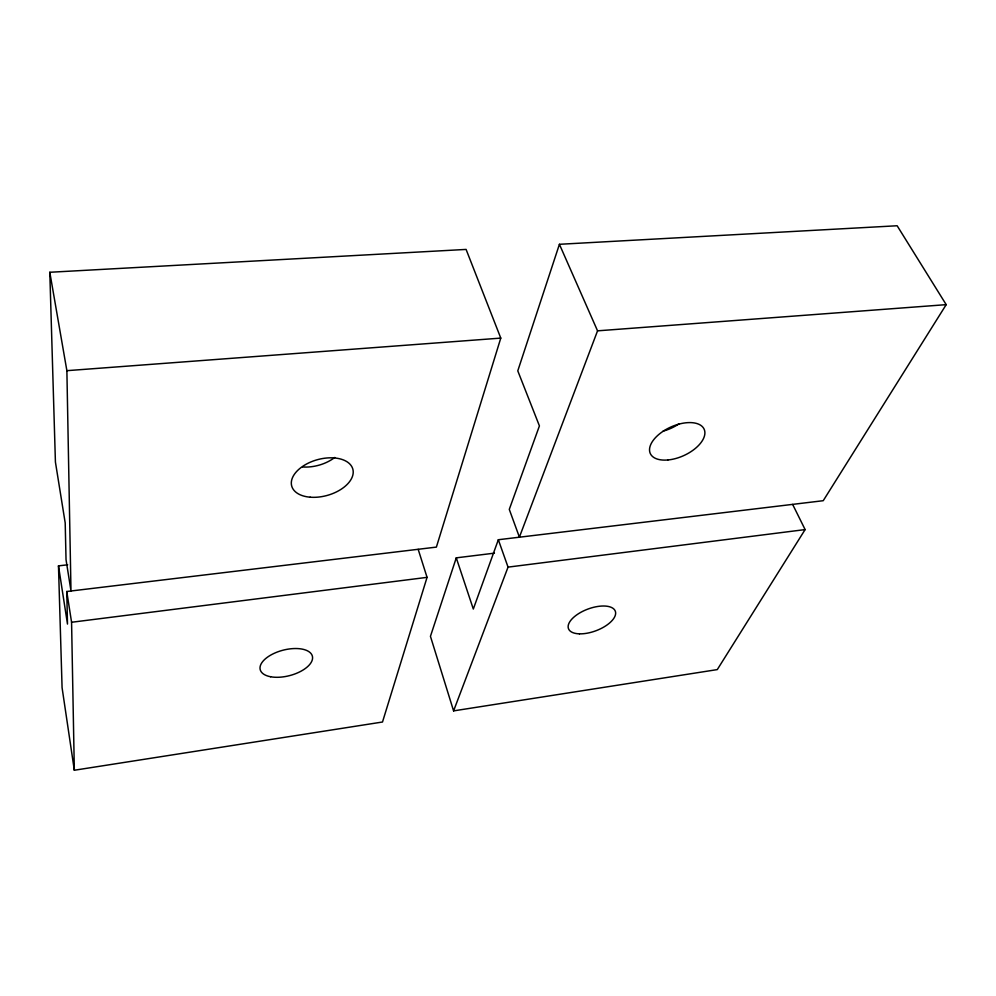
<?xml version="1.0" encoding="UTF-8"?>
<svg xmlns="http://www.w3.org/2000/svg" width="996" height="996" viewBox="0 0 996 996"><rect width="100%" height="100%" fill="white"/><g stroke="black" fill="none" stroke-linecap="round" stroke-linejoin="round"><path stroke-width="1.49" d="M418.183 549.344L427.06 577.356L382.501 722.013L74.327 770.244L62.076 687.676L58.478 565.865L67.678 564.807M49.8 272.269L66.881 370.674L70.99 590.927L66.035 559.69L65.201 522.925L55.415 462.032L49.8 272.269L466.091 249.423L500.776 338.105L436.385 547.103L66.757 591.5L67.491 624.069L58.478 565.865M494.427 553.154L456.268 557.847L430.446 636.332L453.591 710.883L717.282 669.598L805.117 529.586L792.654 504.424M559.416 244.294L517.783 370.861L539.421 425.902L509.28 509.392L519.402 537.143L597.55 330.834L559.416 244.294L897.147 225.756L946.2 304.651L823.231 500.702L498.336 539.732L473.312 609.042L456.268 557.847M453.591 710.883L508.047 567.122L498.336 539.732M74.327 770.244L71.575 622.263L427.06 577.356M508.047 567.122L805.117 529.586M66.881 370.674L500.776 338.105M597.55 330.834L946.2 304.651M66.757 591.5L71.575 622.263M334.781 457.45A31.262 18.812 -15.3 0 1 302.61 466.962M679.21 423.674A29.158 15.961 -24.5 0 1 663.099 431.131M310.154 497.191A31.71 18.526 -15.5 0 0 352.995 469.813A31.71 18.526 -15.5 0 0 303.656 465.717A31.71 18.526 -15.5 0 0 310.154 497.191M270.588 676.745A26.929 13.122 -14.5 0 0 312.395 659.427A26.929 13.122 -14.5 0 0 275.892 652.579A26.929 13.122 -14.5 0 0 270.588 676.745M667.905 459.965A29.544 15.687 -24.3 0 0 704.446 429.986A29.544 15.687 -24.3 0 0 659.265 434.107A29.544 15.687 -24.3 0 0 667.905 459.965M579.435 633.842A25 11.566 -20.5 0 0 615.64 613.474A25 11.566 -20.5 0 0 580.606 612.44A25 11.566 -20.5 0 0 579.435 633.842"/></g></svg>
